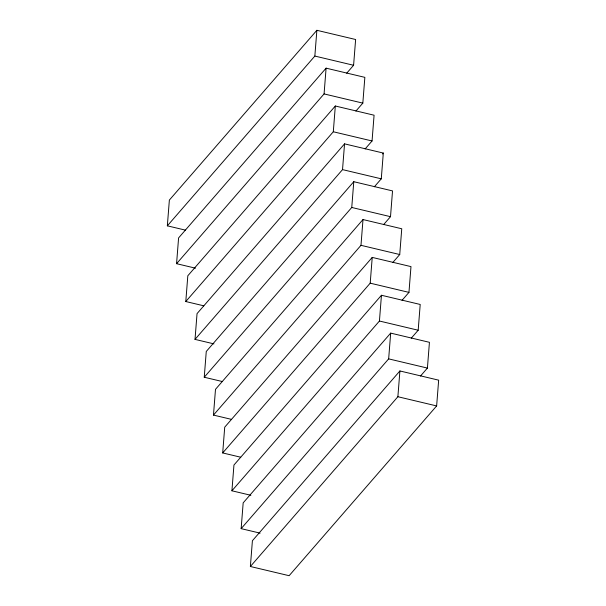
<?xml version="1.0" encoding="UTF-8"?>
<svg xmlns="http://www.w3.org/2000/svg" width="606" height="606" viewBox="0 0 606 606"><rect width="100%" height="100%" fill="white"/><g stroke="black" fill="none" stroke-linecap="round" stroke-linejoin="round"><path stroke-width="0.91" d="M185.36 230.113L167.339 225.833L169.362 200.071L316.87 30.3L355.624 39.504L353.593 65.274L346.685 73.228M195.488 268.178L176.566 263.686L178.588 237.923L326.096 68.152L364.85 77.356L362.827 103.126L355.911 111.08M203.813 305.818L185.792 301.538L187.815 275.768L335.323 106.005L374.076 115.208L372.054 140.971L365.138 148.932M213.941 343.882L195.018 339.39L197.041 313.62L344.549 143.857L383.303 153.06L381.28 178.823L374.364 186.784M222.266 381.522L204.245 377.235L206.267 351.472L353.775 181.702L392.529 190.913L390.506 216.675L383.59 224.637M231.5 419.375L213.471 415.087L215.494 389.325L363.002 219.554L401.755 228.765L399.733 254.528L392.817 262.489M240.726 457.219L222.697 452.94L224.72 427.177L372.228 257.406L410.982 266.61L408.959 292.38L402.043 300.334M250.854 495.284L231.924 490.792L233.946 465.029L381.454 295.258L420.208 304.462L418.185 330.232L411.269 338.186M260.08 533.136L241.15 528.644L243.173 502.874L390.681 333.111L429.434 342.314L427.412 368.077L420.496 376.038M250.376 566.496L252.407 540.726L399.907 370.963L438.661 380.167L436.638 405.929L289.13 575.7L250.376 566.496L397.884 396.725L399.907 370.963M167.339 225.833L314.847 56.063L316.87 30.3M176.566 263.686L324.074 93.915L326.096 68.152M185.792 301.538L333.3 131.767L335.323 106.005M195.018 339.39L342.526 169.619L344.549 143.857M204.245 377.235L351.753 207.472L353.775 181.702M213.471 415.087L360.979 245.324L363.002 219.554M222.697 452.94L370.205 283.169L372.228 257.406M231.924 490.792L379.432 321.021L381.454 295.258M241.15 528.644L388.658 358.873L390.681 333.111M382.53 153.947L383.303 153.06M314.847 56.063L353.593 65.274M324.074 93.915L362.827 103.126M333.3 131.767L372.054 140.971M342.526 169.619L381.28 178.823M351.753 207.472L390.506 216.675M360.979 245.324L399.733 254.528M370.205 283.169L408.959 292.38M379.432 321.021L418.185 330.232M388.658 358.873L427.412 368.077M397.884 396.725L436.638 405.929"/></g></svg>
